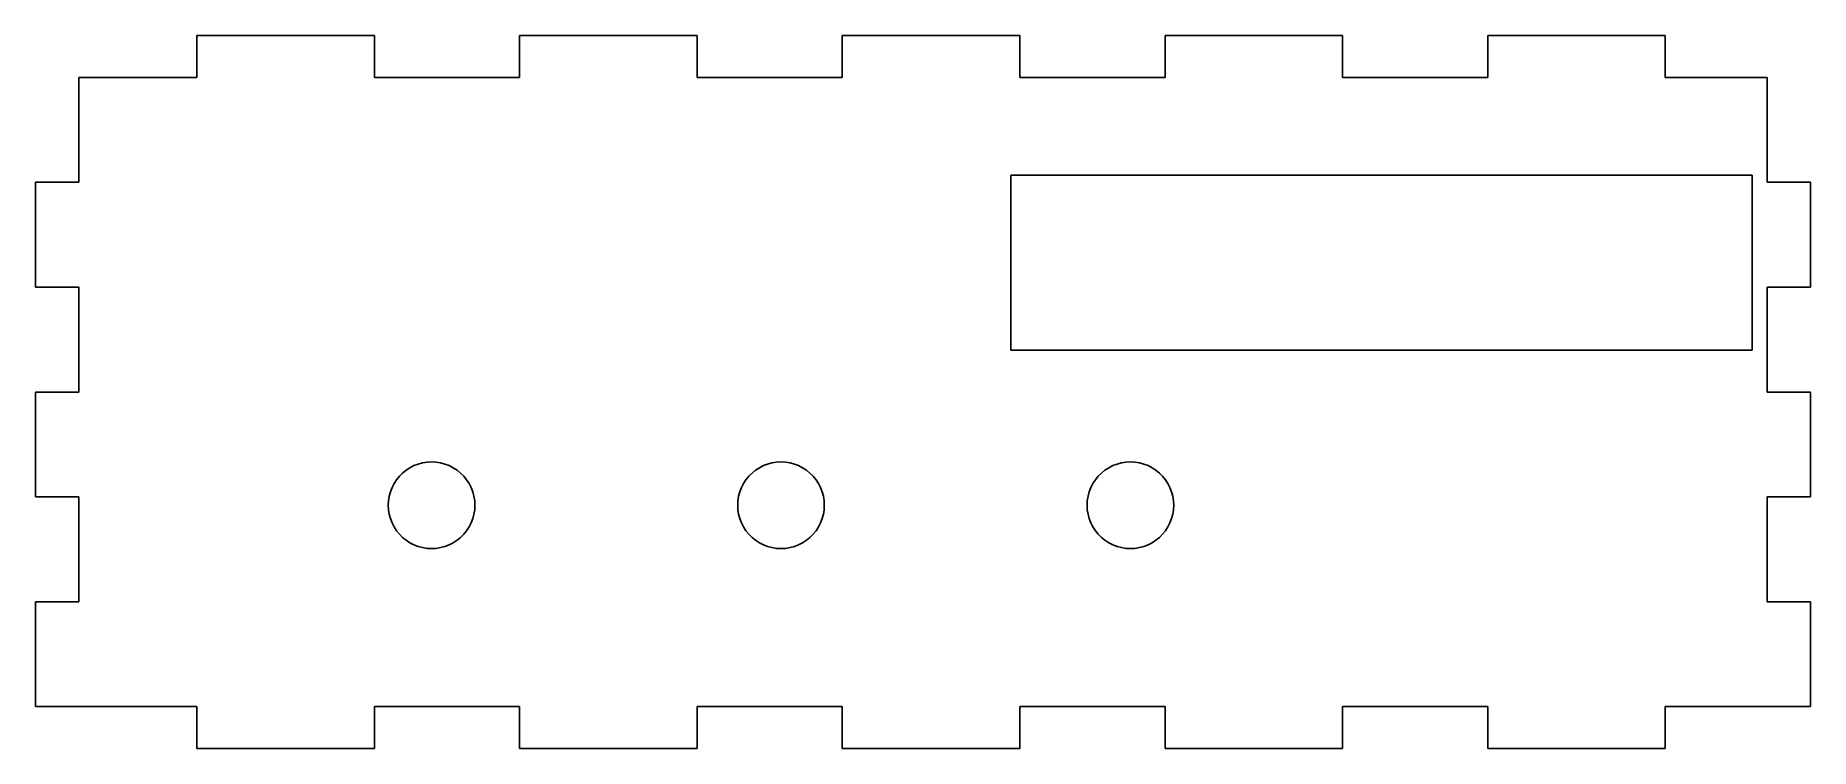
# Model space of a CAD drawing. Header units: metres. Extents: x -4 to 124, y -11 to 40.
import ezdxf

# ---------------------------------------------------------------- set-up
doc = ezdxf.new("R2010")
doc.units = ezdxf.units.M

msp = doc.modelspace()

# ---------------------------------------------------------------- linework, layer by layer
for p, q in [((20.7455, 40), (8.04544, 40)), ((8.04544, 40), (8.04544, 37)), ((20.7455, 37), (20.7455, 40)), ((43.8364, 40), (31.1364, 40)), ((31.1364, 40), (31.1364, 37)), ((43.8364, 37), (43.8364, 40)), ((66.9273, 40), (54.2273, 40)), ((54.2273, 40), (54.2273, 37)), ((66.9273, 37), (66.9273, 40)), ((90.0182, 40), (77.3182, 40)), ((77.3182, 40), (77.3182, 37)), ((90.0182, 37), (90.0182, 40)), ((113.109, 40), (100.409, 40)), ((100.409, 40), (100.409, 37)), ((113.109, 37), (113.109, 40)), ((8.04544, 37), (-0.39999, 37)), ((-0.39999, 37), (-0.39999, 29.5)), ((31.1364, 37), (20.7455, 37)), ((54.2273, 37), (43.8364, 37)), ((77.3182, 37), (66.9273, 37)), ((100.409, 37), (90.0182, 37)), ((120.4, 37), (113.109, 37)), ((120.4, 29.5), (120.4, 37)), ((-0.39999, 29.5), (-3.5, 29.5)), ((-3.5, 29.5), (-3.5, 22)), ((66.29, 17.5), (66.29, 30)), ((66.29, 30), (119.33, 30)), ((119.33, 30), (119.33, 17.5)), ((123.5, 29.5), (120.4, 29.5)), ((123.5, 22), (123.5, 29.5)), ((-3.5, 22), (-0.39999, 22)), ((-0.39999, 22), (-0.39999, 14.5)), ((120.4, 14.5), (120.4, 22)), ((120.4, 22), (123.5, 22)), ((119.33, 17.5), (66.29, 17.5)), ((-0.39999, 14.5), (-3.5, 14.5)), ((-3.5, 14.5), (-3.5, 7)), ((123.5, 14.5), (120.4, 14.5)), ((123.5, 7), (123.5, 14.5)), ((22.7657, 8.70374), (23.0179, 8.90794)), ((23.0179, 8.90794), (23.29, 9.08467)), ((23.29, 9.08467), (23.5791, 9.23198)), ((23.5791, 9.23198), (23.882, 9.34827)), ((23.882, 9.34827), (24.1955, 9.43225)), ((24.1955, 9.43225), (24.516, 9.48302)), ((24.516, 9.48302), (24.84, 9.5)), ((24.84, 9.5), (25.164, 9.48302)), ((25.164, 9.48302), (25.4845, 9.43225)), ((25.4845, 9.43225), (25.7979, 9.34827)), ((25.7979, 9.34827), (26.1009, 9.23198)), ((26.1009, 9.23198), (26.39, 9.08467)), ((26.39, 9.08467), (26.6621, 8.90794)), ((26.6621, 8.90794), (26.9143, 8.70374)), ((47.7657, 8.70374), (48.0179, 8.90794)), ((48.0179, 8.90794), (48.29, 9.08467)), ((48.29, 9.08467), (48.5791, 9.23198)), ((48.5791, 9.23198), (48.882, 9.34827)), ((48.882, 9.34827), (49.1955, 9.43225)), ((49.1955, 9.43225), (49.516, 9.48302)), ((49.516, 9.48302), (49.84, 9.5)), ((49.84, 9.5), (50.164, 9.48302)), ((50.164, 9.48302), (50.4845, 9.43225)), ((50.4845, 9.43225), (50.7979, 9.34827)), ((50.7979, 9.34827), (51.1009, 9.23198)), ((51.1009, 9.23198), (51.39, 9.08467)), ((51.39, 9.08467), (51.6621, 8.90794)), ((51.6621, 8.90794), (51.9143, 8.70374)), ((72.7657, 8.70374), (73.0179, 8.90794)), ((73.0179, 8.90794), (73.29, 9.08467)), ((73.29, 9.08467), (73.5791, 9.23198)), ((73.5791, 9.23198), (73.882, 9.34827)), ((73.882, 9.34827), (74.1955, 9.43225)), ((74.1955, 9.43225), (74.516, 9.48302)), ((74.516, 9.48302), (74.84, 9.5)), ((74.84, 9.5), (75.164, 9.48302)), ((75.164, 9.48302), (75.4845, 9.43225)), ((75.4845, 9.43225), (75.7979, 9.34827)), ((75.7979, 9.34827), (76.1009, 9.23198)), ((76.1009, 9.23198), (76.39, 9.08467)), ((76.39, 9.08467), (76.6621, 8.90794)), ((76.6621, 8.90794), (76.9143, 8.70374)), ((21.8917, 7.35794), (22.008, 7.66087)), ((22.008, 7.66087), (22.1553, 7.95)), ((22.1553, 7.95), (22.332, 8.22212)), ((22.332, 8.22212), (22.5362, 8.4743)), ((22.5362, 8.4743), (22.7657, 8.70374)), ((26.9143, 8.70374), (27.1437, 8.4743)), ((27.1437, 8.4743), (27.3479, 8.22212)), ((27.3479, 8.22212), (27.5247, 7.95)), ((27.5247, 7.95), (27.672, 7.66087)), ((27.672, 7.66087), (27.7883, 7.35794)), ((46.8917, 7.35794), (47.008, 7.66087)), ((47.008, 7.66087), (47.1553, 7.95)), ((47.1553, 7.95), (47.332, 8.22212)), ((47.332, 8.22212), (47.5362, 8.4743)), ((47.5362, 8.4743), (47.7657, 8.70374)), ((51.9143, 8.70374), (52.1437, 8.4743)), ((52.1437, 8.4743), (52.3479, 8.22212)), ((52.3479, 8.22212), (52.5247, 7.95)), ((52.5247, 7.95), (52.672, 7.66087)), ((52.672, 7.66087), (52.7883, 7.35794)), ((71.8917, 7.35794), (72.008, 7.66087)), ((72.008, 7.66087), (72.1553, 7.95)), ((72.1553, 7.95), (72.332, 8.22212)), ((72.332, 8.22212), (72.5362, 8.4743)), ((72.5362, 8.4743), (72.7657, 8.70374)), ((76.9143, 8.70374), (77.1437, 8.4743)), ((77.1437, 8.4743), (77.3479, 8.22212)), ((77.3479, 8.22212), (77.5247, 7.95)), ((77.5247, 7.95), (77.672, 7.66087)), ((77.672, 7.66087), (77.7883, 7.35794)), ((-3.5, 7), (-0.39999, 7)), ((-0.39999, 7), (-0.39999, -0.5)), ((21.74, 6.39999), (21.757, 6.72403)), ((21.757, 6.07596), (21.74, 6.39999)), ((21.757, 6.72403), (21.8077, 7.04453)), ((21.8077, 7.04453), (21.8917, 7.35794)), ((27.7883, 7.35794), (27.8723, 7.04453)), ((27.8723, 7.04453), (27.923, 6.72403)), ((27.923, 6.72403), (27.94, 6.39999)), ((27.94, 6.39999), (27.923, 6.07596)), ((46.74, 6.39999), (46.757, 6.72403)), ((46.757, 6.07596), (46.74, 6.39999)), ((46.757, 6.72403), (46.8077, 7.04453)), ((46.8077, 7.04453), (46.8917, 7.35794)), ((52.7883, 7.35794), (52.8723, 7.04453)), ((52.8723, 7.04453), (52.923, 6.72403)), ((52.923, 6.72403), (52.94, 6.39999)), ((52.94, 6.39999), (52.923, 6.07596)), ((71.74, 6.39999), (71.757, 6.72403)), ((71.757, 6.07596), (71.74, 6.39999)), ((71.757, 6.72403), (71.8077, 7.04453)), ((71.8077, 7.04453), (71.8917, 7.35794)), ((77.7883, 7.35794), (77.8723, 7.04453)), ((77.8723, 7.04453), (77.923, 6.72403)), ((77.923, 6.72403), (77.94, 6.39999)), ((77.94, 6.39999), (77.923, 6.07596)), ((120.4, -0.5), (120.4, 7)), ((120.4, 7), (123.5, 7)), ((21.8077, 5.75546), (21.757, 6.07596)), ((21.8917, 5.44205), (21.8077, 5.75546)), ((22.008, 5.13911), (21.8917, 5.44205)), ((22.1553, 4.84999), (22.008, 5.13911)), ((27.672, 5.13911), (27.5247, 4.84999)), ((27.7883, 5.44205), (27.672, 5.13911)), ((27.8723, 5.75546), (27.7883, 5.44205)), ((27.923, 6.07596), (27.8723, 5.75546)), ((46.8077, 5.75546), (46.757, 6.07596)), ((46.8917, 5.44205), (46.8077, 5.75546)), ((47.008, 5.13911), (46.8917, 5.44205)), ((47.1553, 4.84999), (47.008, 5.13911)), ((52.672, 5.13911), (52.5247, 4.84999)), ((52.7883, 5.44205), (52.672, 5.13911)), ((52.8723, 5.75546), (52.7883, 5.44205)), ((52.923, 6.07596), (52.8723, 5.75546)), ((71.8077, 5.75546), (71.757, 6.07596)), ((71.8917, 5.44205), (71.8077, 5.75546)), ((72.008, 5.13911), (71.8917, 5.44205)), ((72.1553, 4.84999), (72.008, 5.13911)), ((77.672, 5.13911), (77.5247, 4.84999)), ((77.7883, 5.44205), (77.672, 5.13911)), ((77.8723, 5.75546), (77.7883, 5.44205)), ((77.923, 6.07596), (77.8723, 5.75546)), ((22.332, 4.57787), (22.1553, 4.84999)), ((22.5362, 4.32568), (22.332, 4.57787)), ((22.7657, 4.09624), (22.5362, 4.32568)), ((23.0179, 3.89204), (22.7657, 4.09624)), ((23.29, 3.71532), (23.0179, 3.89204)), ((26.6621, 3.89204), (26.39, 3.71532)), ((26.9143, 4.09624), (26.6621, 3.89204)), ((27.1437, 4.32568), (26.9143, 4.09624)), ((27.3479, 4.57787), (27.1437, 4.32568)), ((27.5247, 4.84999), (27.3479, 4.57787)), ((47.332, 4.57787), (47.1553, 4.84999)), ((47.5362, 4.32568), (47.332, 4.57787)), ((47.7657, 4.09624), (47.5362, 4.32568)), ((48.0179, 3.89204), (47.7657, 4.09624)), ((48.29, 3.71532), (48.0179, 3.89204)), ((51.6621, 3.89204), (51.39, 3.71532)), ((51.9143, 4.09624), (51.6621, 3.89204)), ((52.1437, 4.32568), (51.9143, 4.09624)), ((52.3479, 4.57787), (52.1437, 4.32568)), ((52.5247, 4.84999), (52.3479, 4.57787)), ((72.332, 4.57787), (72.1553, 4.84999)), ((72.5362, 4.32568), (72.332, 4.57787)), ((72.7657, 4.09624), (72.5362, 4.32568)), ((73.0179, 3.89204), (72.7657, 4.09624)), ((73.29, 3.71532), (73.0179, 3.89204)), ((76.6621, 3.89204), (76.39, 3.71532)), ((76.9143, 4.09624), (76.6621, 3.89204)), ((77.1437, 4.32568), (76.9143, 4.09624)), ((77.3479, 4.57787), (77.1437, 4.32568)), ((77.5247, 4.84999), (77.3479, 4.57787)), ((23.5791, 3.56801), (23.29, 3.71532)), ((23.882, 3.45172), (23.5791, 3.56801)), ((24.1955, 3.36774), (23.882, 3.45172)), ((24.516, 3.31697), (24.1955, 3.36774)), ((24.84, 3.29999), (24.516, 3.31697)), ((25.164, 3.31697), (24.84, 3.29999)), ((25.4845, 3.36774), (25.164, 3.31697)), ((25.7979, 3.45172), (25.4845, 3.36774)), ((26.1009, 3.56801), (25.7979, 3.45172)), ((26.39, 3.71532), (26.1009, 3.56801)), ((48.5791, 3.56801), (48.29, 3.71532)), ((48.882, 3.45172), (48.5791, 3.56801)), ((49.1955, 3.36774), (48.882, 3.45172)), ((49.516, 3.31697), (49.1955, 3.36774)), ((49.84, 3.29999), (49.516, 3.31697)), ((50.164, 3.31697), (49.84, 3.29999)), ((50.4845, 3.36774), (50.164, 3.31697)), ((50.7979, 3.45172), (50.4845, 3.36774)), ((51.1009, 3.56801), (50.7979, 3.45172)), ((51.39, 3.71532), (51.1009, 3.56801)), ((73.5791, 3.56801), (73.29, 3.71532)), ((73.882, 3.45172), (73.5791, 3.56801)), ((74.1955, 3.36774), (73.882, 3.45172)), ((74.516, 3.31697), (74.1955, 3.36774)), ((74.84, 3.29999), (74.516, 3.31697)), ((75.164, 3.31697), (74.84, 3.29999)), ((75.4845, 3.36774), (75.164, 3.31697)), ((75.7979, 3.45172), (75.4845, 3.36774)), ((76.1009, 3.56801), (75.7979, 3.45172)), ((76.39, 3.71532), (76.1009, 3.56801)), ((-0.39999, -0.5), (-3.5, -0.5)), ((-3.5, -0.5), (-3.5, -8)), ((123.5, -0.5), (120.4, -0.5)), ((123.5, -8), (123.5, -0.5)), ((-3.5, -8), (8.04544, -8)), ((8.04544, -8), (8.04544, -11)), ((20.7455, -8), (31.1364, -8)), ((20.7455, -11), (20.7455, -8)), ((31.1364, -8), (31.1364, -11)), ((43.8364, -11), (43.8364, -8)), ((43.8364, -8), (54.2273, -8)), ((54.2273, -8), (54.2273, -11)), ((66.9273, -11), (66.9273, -8)), ((66.9273, -8), (77.3182, -8)), ((77.3182, -8), (77.3182, -11)), ((90.0182, -11), (90.0182, -8)), ((90.0182, -8), (100.409, -8)), ((100.409, -8), (100.409, -11)), ((113.109, -11), (113.109, -8)), ((113.109, -8), (123.5, -8)), ((8.04544, -11), (20.7455, -11)), ((31.1364, -11), (43.8364, -11)), ((54.2273, -11), (66.9273, -11)), ((77.3182, -11), (90.0182, -11)), ((100.409, -11), (113.109, -11))]:
    msp.add_line(p, q)

doc.saveas('drawing.dxf')
